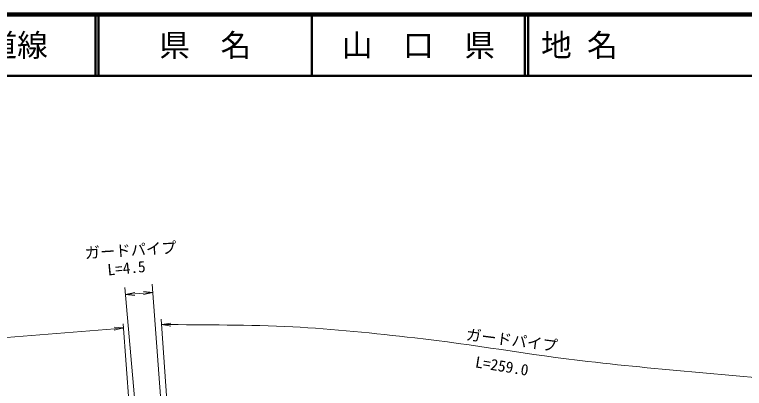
# Model space of a CAD drawing. Units: millimetres, scale not verified. Extents: x 40000 to 680000, y 20000 to 380000.
# Drawn here: x 284561 to 403526, y 319023 to 380000 of the extents above; entities that cross this region are included whole.
import ezdxf
from ezdxf.enums import TextEntityAlignment as Align

# ---------------------------------------------------------------- set-up
doc = ezdxf.new("R2010")
doc.units = ezdxf.units.MM
doc.header["$LTSCALE"] = 1000
for name, color, linetype, lineweight in [('M-STR-HTXT', 7, 'Continuous', 13), ('M-TTL', 2, 'Continuous', 140), ('M-TTL-LINE', 7, 'Continuous', 50)]:
    doc.layers.add(name, color=color, linetype=linetype, lineweight=lineweight)
doc.layers.add('M-TTL-TXT', color=7, linetype='Continuous')
doc.styles.add('ＭＳ ゴシック', font='')
doc.styles.get('ＭＳ ゴシック').set_extended_font_data('MS Gothic')

msp = doc.modelspace()

# ---------------------------------------------------------------- linework, layer by layer
at = {"layer": 'M-STR-HTXT'}
for p, q in [((302511, 335488), (304671, 311240)), ((308833, 311320), (306992, 336048)), ((302663, 334342), (304144, 334687)), ((302663, 334342), (304176, 334188)), ((302678, 334356), (307040, 334672)), ((307075, 334666), (305566, 334853)), ((307075, 334666), (305587, 334353)), ((303773, 309302), (302271, 329566)), ((308450, 330311), (309775, 311160)), ((308548, 329455), (310051, 329685)), ((302274, 328877), (68241, 309835)), ((302288, 328879), (300774, 329026)), ((302288, 328879), (300808, 328527)), ((308548, 329455), (310044, 329185))]:
    msp.add_line(p, q, dxfattribs=at)
msp.add_open_spline([(544709, 329967), (537614, 327673), (530663, 324872), (523423, 323084), (511852, 320227), (500058, 318097), (488192, 316983), (478980, 316117), (469687, 316267), (460438, 316544), (445827, 316982), (431277, 318641), (416710, 319863), (403806, 320947), (390891, 321955), (378024, 323422), (368596, 324497), (359245, 326196), (349816, 327263), (343189, 328013), (336549, 328700), (329889, 329064), (322791, 329451), (315675, 329333), (308567, 329468)], degree=3, knots=[0, 0, 0, 0, 1, 1, 1, 2, 2, 2, 3, 3, 3, 4, 4, 4, 5, 5, 5, 6, 6, 6, 7, 7, 7, 8, 8, 8, 8], dxfattribs=at)
at = {"layer": 'M-TTL'}
msp.add_line((680000, 380000), (40000, 380000), dxfattribs=at)
at = {"layer": 'M-TTL-LINE'}
for p, q in [((297750, 380000), (297750, 370000)), ((298250, 380000), (298250, 370000)), ((333000, 380000), (333000, 370000)), ((367750, 380000), (367750, 370000)), ((368250, 380000), (368250, 370000)), ((40000, 370000), (680000, 370000))]:
    msp.add_line(p, q, dxfattribs=at)

# ---------------------------------------------------------------- texts
at = {"layer": 'M-STR-HTXT', "style": 'ＭＳ ゴシック'}
for s, rotation, p in [('ガードパイプ', 3.665, (296085, 339634)), ('L=4.5', 5.44, (299833, 336890)), ('ガードパイプ', 352.763, (357984, 326396)), ('L=259.0', 350.838, (359465, 321928))]:
    msp.add_text(s, height=1833, rotation=rotation, dxfattribs=at).set_placement(p, align=Align.BOTTOM_LEFT)
at = {"layer": 'M-TTL-TXT', "style": 'ＭＳ ゴシック'}
for s, p in [('一般県道\u3000山口防府小郡自転車道線', (209969, 375000)), ('地 名', (370380, 375000))]:
    msp.add_text(s, height=3666, dxfattribs=at).set_placement(p, align=Align.MIDDLE_LEFT)
for s, p in [('県\u3000名', (315625, 375000)), ('山\u3000口\u3000県', (350375, 375000))]:
    msp.add_text(s, height=3666, dxfattribs=at).set_placement(p, align=Align.MIDDLE_CENTER)

doc.saveas('drawing.dxf')
